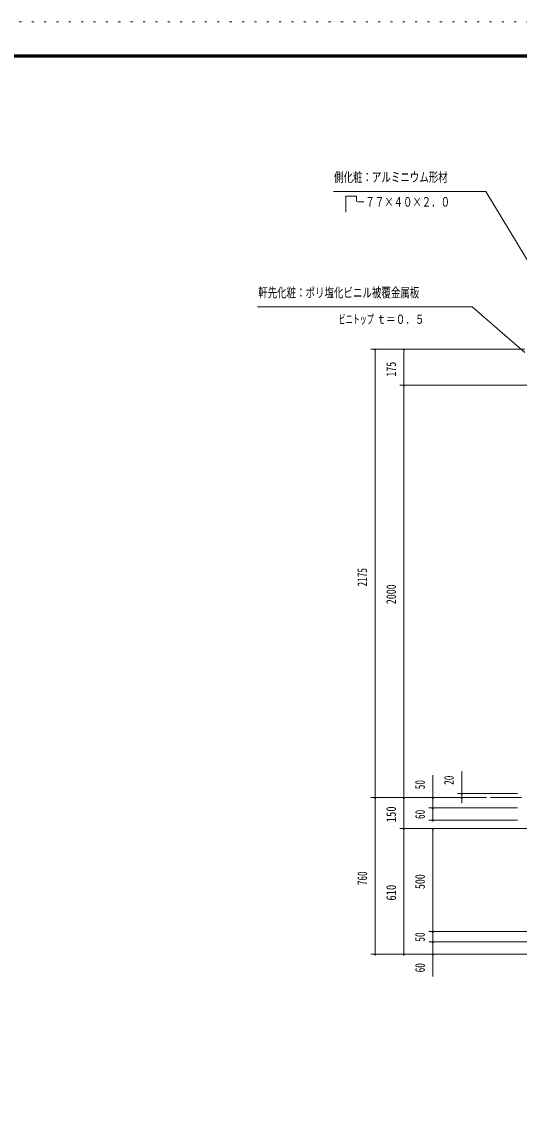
# Model space of a CAD drawing. Units: millimetres, scale not verified. Extents: x -22986 to 22989, y -10500 to 10500.
# Drawn here: x 8471 to 14498, y -2815 to 10500 of the extents above; entities that cross this region are included whole.
import ezdxf
from ezdxf.enums import TextEntityAlignment as Align

# ---------------------------------------------------------------- set-up
doc = ezdxf.new("R2010")
doc.units = ezdxf.units.MM
doc.header["$LTSCALE"] = 50
doc.linetypes.add('USER4', pattern=[3, 0.5, -2.5])
for name, color, linetype, lineweight in [('0-6_2-03BODL', 7, 'Continuous', 18), ('0-A_2-53DIM', 3, 'Continuous', 18), ('0-C_F-F4PAPAER', 5, 'Continuous', 18), ('0-D_F-E_J_ADD', 5, 'USER4', 18)]:
    doc.layers.add(name, color=color, linetype=linetype, lineweight=lineweight)
doc.styles.add('ＭＳ ゴシック', font='')
doc.styles.get('ＭＳ ゴシック').set_extended_font_data('MS Gothic')

msp = doc.modelspace()

# ---------------------------------------------------------------- linework, layer by layer
at = {"layer": '0-6_2-03BODL'}
msp.add_line((14527.69, 1094.93), (14152.69, 1094.93), dxfattribs=at)
at = {"layer": '0-A_2-53DIM'}
for p, q in [((14568.22, 6532.43), (12702.69, 6532.43)), ((12762.69, 6532.43), (12742.69, 6532.43)), ((12752.69, 6532.43), (12752.69, -805.07)), ((13112.69, 6532.43), (13092.69, 6532.43)), ((13102.69, -805.07), (13102.69, 6532.43)), ((13052.69, 6094.93), (15448.76, 6094.93)), ((13112.69, 6094.93), (13092.69, 6094.93)), ((13452.69, 1364.93), (13452.69, 819.93)), ((13802.69, 1027.83), (13802.69, 1414.93)), ((12702.69, 1094.93), (14102.69, 1094.93)), ((12762.69, 1094.93), (12742.69, 1094.93)), ((13112.69, 1094.93), (13092.69, 1094.93)), ((13462.69, 1094.93), (13442.69, 1094.93)), ((14477.69, 1144.93), (13752.69, 1144.93)), ((13812.69, 1144.93), (13792.69, 1144.93)), ((13812.69, 1094.93), (13792.69, 1094.93)), ((14477.69, 969.93), (13402.69, 969.93)), ((13462.69, 969.93), (13442.69, 969.93)), ((13402.69, 819.93), (14477.69, 819.93)), ((13462.69, 819.93), (13442.69, 819.93)), ((17077.69, 719.93), (13052.69, 719.93)), ((13112.69, 719.93), (13092.69, 719.93)), ((13462.69, 719.93), (13442.69, 719.93)), ((13452.69, 719.93), (13452.69, -1075.07)), ((17077.69, -530.07), (13402.69, -530.07)), ((13462.69, -530.07), (13442.69, -530.07)), ((13402.69, -655.07), (17077.69, -655.07)), ((13462.69, -655.07), (13442.69, -655.07)), ((12702.69, -805.07), (17077.69, -805.07)), ((12762.69, -805.07), (12742.69, -805.07)), ((13112.69, -805.07), (13092.69, -805.07)), ((13462.69, -805.07), (13442.69, -805.07))]:
    msp.add_line(p, q, dxfattribs=at)
for points in [[(12246.94, 8444.93), (14096.94, 8444.93), (15338.41, 6384.85)], [(12396.94, 8194.93), (12396.94, 8386.38), (12525.73, 8386.38), (12525.73, 8321.98)], [(14568.17, 6491.02), (13927.69, 7044.93), (11327.69, 7044.93)]]:
    msp.add_lwpolyline(points, dxfattribs=at)
for centre in [(12752.69, 6532.43), (13102.69, 6532.43), (13102.69, 6094.93), (12752.69, 1094.93), (13102.69, 1094.93), (13452.69, 1094.93), (13802.69, 1144.93), (13802.69, 1094.93), (13452.69, 969.93), (13452.69, 819.93), (13102.69, 719.93), (13452.69, 719.93), (13452.69, -530.07), (13452.69, -655.07), (12752.69, -805.07), (13102.69, -805.07), (13452.69, -805.07)]:
    msp.add_arc(centre, 10, 180, 0, dxfattribs=at)
at = {"layer": '0-C_F-F4PAPAER'}
for points in [[(22489.1, -10000), (-6210.9, -10000), (-6210.9, 10100), (22489.1, 10100)], [(22486.6, -9997.5), (22486.6, 10097.5), (-6208.4, 10097.5), (-6208.4, -9997.5)], [(22484.1, -9995), (-6205.9, -9995), (-6205.9, 10095), (22484.1, 10095)], [(22481.6, -9992.5), (22481.6, 10092.5), (-6203.4, 10092.5), (-6203.4, -9992.5)], [(22479.1, -9990), (-6200.9, -9990), (-6200.9, 10090), (22479.1, 10090)], [(22476.6, -9987.5), (22476.6, 10087.5), (-6198.4, 10087.5), (-6198.4, -9987.5)], [(22474.1, -9985), (-6195.9, -9985), (-6195.9, 10085), (22474.1, 10085)], [(22471.6, -9982.5), (-6193.4, -9982.5), (-6193.4, 10082.5), (22471.6, 10082.5)], [(22469.1, -9980), (22469.1, 10080), (-6190.9, 10080), (-6190.9, -9980)], [(22466.6, -9977.5), (22466.6, 10077.5), (-6188.4, 10077.5), (-6188.4, -9977.5)], [(22464.1, -9975), (22464.1, 10075), (-6185.9, 10075), (-6185.9, -9975)]]:
    msp.add_lwpolyline(points, close=True, dxfattribs=at)
at = {"layer": '0-D_F-E_J_ADD'}
msp.add_lwpolyline([(22989.1, -10500), (-6710.9, -10500), (-6710.9, 10500), (22989.1, 10500)], close=True, dxfattribs=at)

# ---------------------------------------------------------------- texts
at = {"layer": '0-A_2-53DIM', "color": 7, "style": 'ＭＳ ゴシック'}
for s, height, width, p in [('側化粧：アルミニウム形材', 117.2, 0.7, (12254.94, 8524.7)), ('\u3000－７７×４０×２．０', 117.2, 0.7, (12404.94, 8224.7)), ('軒先化粧：ポリ塩化ビニル被覆金属板', 117.2, 0.7, (11335.69, 7124.7)), ('ビニトップ ', 110.7, 0.55, (12310.69, 6806.93)), ('ｔ＝０．５', 110.7, 0.75, (12769.97, 6806.93))]:
    msp.add_text(s, height=height, dxfattribs=dict(at, width=width)).set_placement(p, align=Align.BOTTOM_LEFT)
for s, width, p in [('175', 0.75, (13040.69, 6199.66)), ('2175', 0.7, (12690.69, 3655.48)), ('2000', 0.75, (13040.69, 3440.74)), ('20', 0.7, (13740.69, 1249.74)), ('50', 0.7, (13390.69, 1195.78)), ('150', 0.8, (13040.69, 796.61)), ('60', 0.7, (13390.69, 835.42)), ('760', 0.7, (12690.69, 32.4)), ('500', 0.75, (13390.69, -14.05)), ('610', 0.8, (13040.69, -153.74)), ('50', 0.7, (13390.69, -651.72)), ('60', 0.7, (13390.69, -1024.58))]:
    msp.add_text(s, height=117.2, rotation=90, dxfattribs=dict(at, width=width)).set_placement(p, align=Align.BOTTOM_LEFT)

doc.saveas('drawing.dxf')
